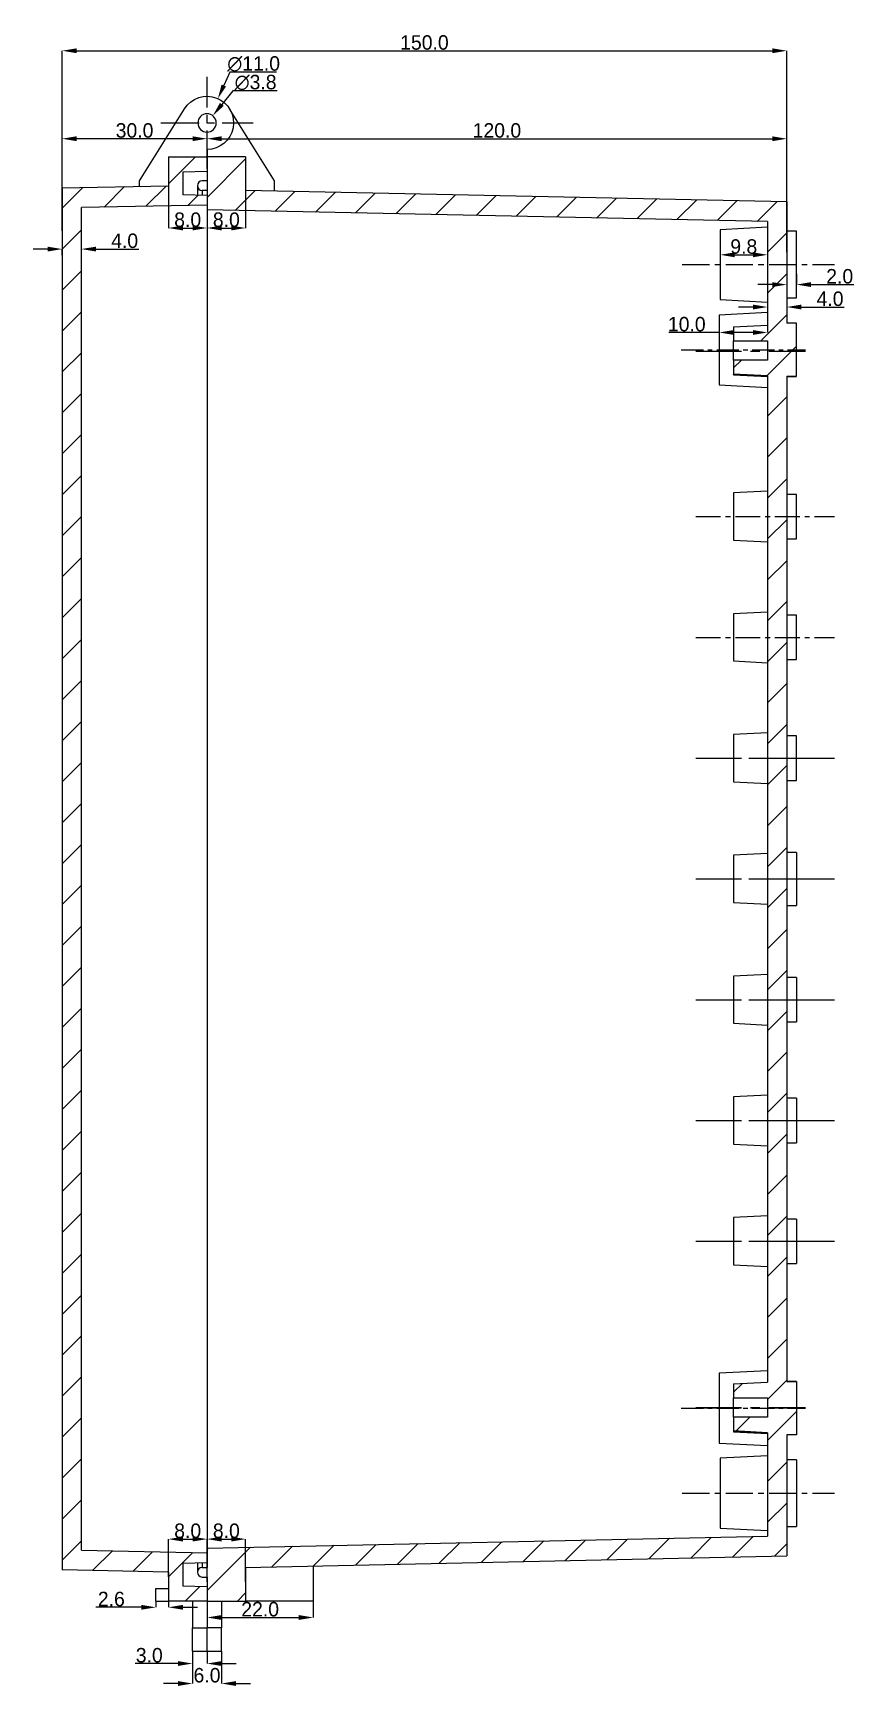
# Model space of a CAD drawing. Header units: inches. Extents: x 348 to 1252, y -64 to 650.
# Drawn here: x 1056.6 to 1226.5, y 292.1 to 634.3 of the extents above; entities that cross this region are included whole.
import ezdxf

# ---------------------------------------------------------------- set-up
doc = ezdxf.new("R2010")
doc.units = ezdxf.units.IN
doc.header["$MEASUREMENT"] = 0
doc.linetypes.add('CENTER', pattern=[2, 1.25, -0.25, 0.25, -0.25])
for name, color, linetype in [('1', 7, 'Continuous'), ('5', 7, 'Continuous'), ('尺寸线', 80, 'Continuous')]:
    doc.layers.add(name, color=color, linetype=linetype)
doc.dimstyles.get("Standard").update_dxf_attribs({"dimtxt": 3, "dimasz": 3, "dimexe": 0, "dimexo": 0, "dimgap": 0.2, "dimtad": 1, "dimtoh": 1, "dimdec": 1, "dimzin": 0, "dimdsep": 46, "dimtxsty": 'Standard', "dimcen": 0, "dimadec": 0, "dimazin": 0, "dimtfac": 1, "dimtdec": 1, "dimtofl": 0, "dimtmove": 0, "dimatfit": 3, "dimfxl": 1, "dimtolj": 1, "dimtzin": 0, "dimarcsym": 2})

# ---------------------------------------------------------------- blocks, each defined once
blk = doc.blocks.new('*D14')
at = {"layer": 'Defpoints', "color": 0}
for p in [(1093.75, 617.17), (1091.37, 614.21)]:
    blk.add_point(p, dxfattribs=at)
at = {"layer": '尺寸线', "color": 0, "lineweight": -2}
for p, q in [((1097.91, 622.34), (1095.63, 619.51)), ((1107.11, 622.34), (1097.91, 622.34))]:
    blk.add_line(p, q, dxfattribs=at)
at = {"layer": '尺寸线', "color": 0}
blk.add_solid([(1095.24, 619.83), (1096.02, 619.2), (1093.75, 617.17)], dxfattribs=at)
at = {"layer": '尺寸线', "color": 0, "insert": (1102.61, 624.04), "char_height": 3, "attachment_point": 5}
blk.add_mtext('\\A1;∅3.8', dxfattribs=at)
blk = doc.blocks.new('*D15')
at = {"layer": 'Defpoints', "color": 0}
for p in [(1094.81, 620.71), (1090.3, 610.68)]:
    blk.add_point(p, dxfattribs=at)
at = {"layer": '尺寸线', "color": 0, "lineweight": -2}
for p, q in [((1097.26, 626.19), (1096.04, 623.45)), ((1106.96, 626.19), (1097.26, 626.19))]:
    blk.add_line(p, q, dxfattribs=at)
at = {"layer": '尺寸线', "color": 0}
blk.add_solid([(1095.58, 623.65), (1096.49, 623.24), (1094.81, 620.71)], dxfattribs=at)
at = {"layer": '尺寸线', "color": 0, "insert": (1102.21, 627.89), "char_height": 3, "attachment_point": 5}
blk.add_mtext('\\A1;∅11.0', dxfattribs=at)
blk = doc.blocks.new('*D16')
at = {"layer": 'Defpoints', "color": 0}
for p in [(1212.56, 630.62), (1062.56, 593.34), (1212.56, 593.34)]:
    blk.add_point(p, dxfattribs=at)
at = {"layer": '尺寸线', "color": 0, "lineweight": -2}
for p, q in [((1062.56, 593.34), (1062.56, 630.62)), ((1065.56, 630.62), (1209.56, 630.62)), ((1212.56, 593.34), (1212.56, 630.62))]:
    blk.add_line(p, q, dxfattribs=at)
at = {"layer": '尺寸线', "color": 0}
for points in [[(1065.56, 631.12), (1065.56, 630.12), (1062.56, 630.62)], [(1209.56, 631.12), (1209.56, 630.12), (1212.56, 630.62)]]:
    blk.add_solid(points, dxfattribs=at)
at = {"layer": '尺寸线', "color": 0, "insert": (1137.56, 632.32), "char_height": 3, "attachment_point": 5}
blk.add_mtext('\\A1;150.0', dxfattribs=at)
blk = doc.blocks.new('*D17')
at = {"layer": 'Defpoints', "color": 0}
for p in [(1198.76, 589.97), (1208.56, 589.97), (1208.56, 588.38)]:
    blk.add_point(p, dxfattribs=at)
at = {"layer": '尺寸线', "color": 0, "lineweight": -2}
for p, q in [((1198.76, 589.97), (1198.76, 588.38)), ((1208.56, 589.97), (1208.56, 588.38)), ((1201.76, 588.38), (1205.56, 588.38))]:
    blk.add_line(p, q, dxfattribs=at)
at = {"layer": '尺寸线', "color": 0}
for points in [[(1201.76, 588.88), (1201.76, 587.88), (1198.76, 588.38)], [(1205.56, 588.88), (1205.56, 587.88), (1208.56, 588.38)]]:
    blk.add_solid(points, dxfattribs=at)
at = {"layer": '尺寸线', "color": 0, "insert": (1203.66, 590.08), "char_height": 3, "attachment_point": 5}
blk.add_mtext('\\A1;9.8', dxfattribs=at)
blk = doc.blocks.new('*D18')
at = {"layer": 'Defpoints', "color": 0}
for p in [(1208.56, 581.46), (1212.56, 581.46), (1212.56, 577.57)]:
    blk.add_point(p, dxfattribs=at)
at = {"layer": '尺寸线', "color": 0, "lineweight": -2}
for p, q in [((1208.56, 581.46), (1208.56, 577.57)), ((1212.56, 581.46), (1212.56, 577.57)), ((1205.56, 577.57), (1202.56, 577.57)), ((1215.56, 577.57), (1224.46, 577.57))]:
    blk.add_line(p, q, dxfattribs=at)
at = {"layer": '尺寸线', "color": 0}
for points in [[(1205.56, 578.07), (1205.56, 577.07), (1208.56, 577.57)], [(1215.56, 578.07), (1215.56, 577.07), (1212.56, 577.57)]]:
    blk.add_solid(points, dxfattribs=at)
at = {"layer": '尺寸线', "color": 0, "insert": (1221.51, 579.27), "char_height": 3, "attachment_point": 5}
blk.add_mtext('\\A1;4.0', dxfattribs=at)
blk = doc.blocks.new('*D19')
at = {"layer": 'Defpoints', "color": 0}
for p in [(1212.56, 584.44), (1214.56, 584.44), (1214.56, 582.22)]:
    blk.add_point(p, dxfattribs=at)
at = {"layer": '尺寸线', "color": 0, "lineweight": -2}
for p, q in [((1209.56, 582.22), (1206.56, 582.22)), ((1212.56, 584.44), (1212.56, 582.22)), ((1214.56, 584.44), (1214.56, 582.22)), ((1217.56, 582.22), (1226.46, 582.22))]:
    blk.add_line(p, q, dxfattribs=at)
at = {"layer": '尺寸线', "color": 0}
for points in [[(1209.56, 582.72), (1209.56, 581.72), (1212.56, 582.22)], [(1217.56, 582.72), (1217.56, 581.72), (1214.56, 582.22)]]:
    blk.add_solid(points, dxfattribs=at)
at = {"layer": '尺寸线', "color": 0, "insert": (1223.51, 583.92), "char_height": 3, "attachment_point": 5}
blk.add_mtext('\\A1;2.0', dxfattribs=at)
blk = doc.blocks.new('*D20')
at = {"layer": 'Defpoints', "color": 0}
for p in [(1198.56, 573.88), (1208.56, 573.88), (1208.56, 572.31)]:
    blk.add_point(p, dxfattribs=at)
at = {"layer": '尺寸线', "color": 0, "lineweight": -2}
for p, q in [((1198.56, 572.31), (1188.16, 572.31)), ((1198.56, 573.88), (1198.56, 572.31)), ((1205.56, 572.31), (1201.56, 572.31)), ((1208.56, 573.88), (1208.56, 572.31))]:
    blk.add_line(p, q, dxfattribs=at)
at = {"layer": '尺寸线', "color": 0}
for points in [[(1201.56, 572.81), (1201.56, 571.81), (1198.56, 572.31)], [(1205.56, 572.81), (1205.56, 571.81), (1208.56, 572.31)]]:
    blk.add_solid(points, dxfattribs=at)
at = {"layer": '尺寸线', "color": 0, "insert": (1191.86, 574.01), "char_height": 3, "attachment_point": 5}
blk.add_mtext('\\A1;10.0', dxfattribs=at)
blk = doc.blocks.new('*D21')
at = {"layer": 'Defpoints', "color": 0}
for p in [(1212.56, 612.41), (1092.56, 607.19), (1212.56, 588.93)]:
    blk.add_point(p, dxfattribs=at)
at = {"layer": '尺寸线', "color": 0, "lineweight": -2}
for p, q in [((1092.56, 607.19), (1092.56, 612.41)), ((1095.56, 612.41), (1209.56, 612.41)), ((1212.56, 588.93), (1212.56, 612.41))]:
    blk.add_line(p, q, dxfattribs=at)
at = {"layer": '尺寸线', "color": 0}
for points in [[(1095.56, 612.91), (1095.56, 611.91), (1092.56, 612.41)], [(1209.56, 612.91), (1209.56, 611.91), (1212.56, 612.41)]]:
    blk.add_solid(points, dxfattribs=at)
at = {"layer": '尺寸线', "color": 0, "insert": (1152.56, 614.11), "char_height": 3, "attachment_point": 5}
blk.add_mtext('\\A1;120.0', dxfattribs=at)
blk = doc.blocks.new('*D22')
at = {"layer": 'Defpoints', "color": 0}
for p in [(1062.56, 612.41), (1062.56, 607.19), (1092.56, 607.19)]:
    blk.add_point(p, dxfattribs=at)
at = {"layer": '尺寸线', "color": 0, "lineweight": -2}
for p, q in [((1062.56, 607.19), (1062.56, 612.41)), ((1089.56, 612.41), (1065.56, 612.41)), ((1092.56, 607.19), (1092.56, 612.41))]:
    blk.add_line(p, q, dxfattribs=at)
at = {"layer": '尺寸线', "color": 0}
for points in [[(1065.56, 612.91), (1065.56, 611.91), (1062.56, 612.41)], [(1089.56, 612.91), (1089.56, 611.91), (1092.56, 612.41)]]:
    blk.add_solid(points, dxfattribs=at)
at = {"layer": '尺寸线', "color": 0, "insert": (1077.56, 614.11), "char_height": 3, "attachment_point": 5}
blk.add_mtext('\\A1;30.0', dxfattribs=at)
blk = doc.blocks.new('*D23')
at = {"layer": 'Defpoints', "color": 0}
for p in [(1084.56, 607.59), (1092.56, 607.19), (1092.56, 593.93)]:
    blk.add_point(p, dxfattribs=at)
at = {"layer": '尺寸线', "color": 0, "lineweight": -2}
for p, q in [((1084.56, 607.59), (1084.56, 593.93)), ((1092.56, 607.19), (1092.56, 593.93)), ((1087.56, 593.93), (1089.56, 593.93))]:
    blk.add_line(p, q, dxfattribs=at)
at = {"layer": '尺寸线', "color": 0}
for points in [[(1087.56, 594.43), (1087.56, 593.43), (1084.56, 593.93)], [(1089.56, 594.43), (1089.56, 593.43), (1092.56, 593.93)]]:
    blk.add_solid(points, dxfattribs=at)
at = {"layer": '尺寸线', "color": 0, "insert": (1088.56, 595.63), "char_height": 3, "attachment_point": 5}
blk.add_mtext('\\A1;8.0', dxfattribs=at)
blk = doc.blocks.new('*D24')
at = {"layer": 'Defpoints', "color": 0}
for p in [(1092.56, 607.19), (1100.56, 607.19), (1100.56, 593.93)]:
    blk.add_point(p, dxfattribs=at)
at = {"layer": '尺寸线', "color": 0, "lineweight": -2}
for p, q in [((1092.56, 607.19), (1092.56, 593.93)), ((1100.56, 607.19), (1100.56, 593.93)), ((1095.56, 593.93), (1097.56, 593.93))]:
    blk.add_line(p, q, dxfattribs=at)
at = {"layer": '尺寸线', "color": 0}
for points in [[(1095.56, 594.43), (1095.56, 593.43), (1092.56, 593.93)], [(1097.56, 594.43), (1097.56, 593.43), (1100.56, 593.93)]]:
    blk.add_solid(points, dxfattribs=at)
at = {"layer": '尺寸线', "color": 0, "insert": (1096.56, 595.63), "char_height": 3, "attachment_point": 5}
blk.add_mtext('\\A1;8.0', dxfattribs=at)
blk = doc.blocks.new('*D35')
at = {"layer": 'Defpoints', "color": 0}
for p in [(1089.56, 299.34), (1092.56, 299.34), (1092.56, 296.78)]:
    blk.add_point(p, dxfattribs=at)
at = {"layer": '尺寸线', "color": 0, "lineweight": -2}
for p, q in [((1089.56, 299.34), (1089.56, 296.78)), ((1092.56, 299.34), (1092.56, 296.78)), ((1086.56, 296.78), (1077.66, 296.78)), ((1095.56, 296.78), (1098.56, 296.78))]:
    blk.add_line(p, q, dxfattribs=at)
at = {"layer": '尺寸线', "color": 0}
for points in [[(1086.56, 297.28), (1086.56, 296.28), (1089.56, 296.78)], [(1095.56, 297.28), (1095.56, 296.28), (1092.56, 296.78)]]:
    blk.add_solid(points, dxfattribs=at)
at = {"layer": '尺寸线', "color": 0, "insert": (1080.61, 298.48), "char_height": 3, "attachment_point": 5}
blk.add_mtext('\\A1;3.0', dxfattribs=at)
blk = doc.blocks.new('*D37')
at = {"layer": 'Defpoints', "color": 0}
for p in [(1089.56, 299.34), (1095.56, 299.34), (1095.56, 292.64)]:
    blk.add_point(p, dxfattribs=at)
at = {"layer": '尺寸线', "color": 0, "lineweight": -2}
for p, q in [((1089.56, 299.34), (1089.56, 292.64)), ((1095.56, 299.34), (1095.56, 292.64)), ((1086.56, 292.64), (1083.56, 292.64)), ((1098.56, 292.64), (1101.56, 292.64))]:
    blk.add_line(p, q, dxfattribs=at)
at = {"layer": '尺寸线', "color": 0}
for points in [[(1086.56, 293.14), (1086.56, 292.14), (1089.56, 292.64)], [(1098.56, 293.14), (1098.56, 292.14), (1095.56, 292.64)]]:
    blk.add_solid(points, dxfattribs=at)
at = {"layer": '尺寸线', "color": 0, "insert": (1092.56, 294.34), "char_height": 3, "attachment_point": 5}
blk.add_mtext('\\A1;6.0', dxfattribs=at)
blk = doc.blocks.new('*D38')
at = {"layer": 'Defpoints', "color": 0}
for p in [(1066.56, 589.57), (1062.56, 588.31), (1066.56, 588.31)]:
    blk.add_point(p, dxfattribs=at)
at = {"layer": '尺寸线', "color": 0, "lineweight": -2}
for p, q in [((1059.56, 589.57), (1056.56, 589.57)), ((1062.56, 588.31), (1062.56, 589.57)), ((1066.56, 588.31), (1066.56, 589.57)), ((1069.56, 589.57), (1078.46, 589.57))]:
    blk.add_line(p, q, dxfattribs=at)
at = {"layer": '尺寸线', "color": 0}
for points in [[(1059.56, 590.07), (1059.56, 589.07), (1062.56, 589.57)], [(1069.56, 590.07), (1069.56, 589.07), (1066.56, 589.57)]]:
    blk.add_solid(points, dxfattribs=at)
at = {"layer": '尺寸线', "color": 0, "insert": (1075.51, 591.27), "char_height": 3, "attachment_point": 5}
blk.add_mtext('\\A1;4.0', dxfattribs=at)
blk = doc.blocks.new('*D47')
at = {"layer": 'Defpoints', "color": 0}
for p in [(1081.96, 309.69), (1084.56, 309.69), (1084.56, 308.42)]:
    blk.add_point(p, dxfattribs=at)
at = {"layer": '尺寸线', "color": 0, "lineweight": -2}
for p, q in [((1078.96, 308.42), (1069.56, 308.42)), ((1081.96, 309.69), (1081.96, 308.42)), ((1084.56, 309.69), (1084.56, 308.42)), ((1087.56, 308.42), (1090.56, 308.42))]:
    blk.add_line(p, q, dxfattribs=at)
at = {"layer": '尺寸线', "color": 0}
for points in [[(1078.96, 308.92), (1078.96, 307.92), (1081.96, 308.42)], [(1087.56, 308.92), (1087.56, 307.92), (1084.56, 308.42)]]:
    blk.add_solid(points, dxfattribs=at)
at = {"layer": '尺寸线', "color": 0, "insert": (1072.76, 310.12), "char_height": 3, "attachment_point": 5}
blk.add_mtext('\\A1;2.6', dxfattribs=at)
blk = doc.blocks.new('*D48')
at = {"layer": 'Defpoints', "color": 0}
for p in [(1092.56, 322.54), (1084.56, 314.71), (1092.56, 314.69)]:
    blk.add_point(p, dxfattribs=at)
at = {"layer": '尺寸线', "color": 0, "lineweight": -2}
for p, q in [((1084.56, 314.71), (1084.56, 322.54)), ((1087.56, 322.54), (1089.56, 322.54)), ((1092.56, 314.69), (1092.56, 322.54))]:
    blk.add_line(p, q, dxfattribs=at)
at = {"layer": '尺寸线', "color": 0}
for points in [[(1087.56, 323.04), (1087.56, 322.04), (1084.56, 322.54)], [(1089.56, 323.04), (1089.56, 322.04), (1092.56, 322.54)]]:
    blk.add_solid(points, dxfattribs=at)
at = {"layer": '尺寸线', "color": 0, "insert": (1088.56, 324.24), "char_height": 3, "attachment_point": 5}
blk.add_mtext('\\A1;8.0', dxfattribs=at)
blk = doc.blocks.new('*D49')
at = {"layer": 'Defpoints', "color": 0}
for p in [(1100.56, 322.54), (1092.56, 313.7), (1100.56, 313.7)]:
    blk.add_point(p, dxfattribs=at)
at = {"layer": '尺寸线', "color": 0, "lineweight": -2}
for p, q in [((1092.56, 313.7), (1092.56, 322.54)), ((1095.56, 322.54), (1097.56, 322.54)), ((1100.56, 313.7), (1100.56, 322.54))]:
    blk.add_line(p, q, dxfattribs=at)
at = {"layer": '尺寸线', "color": 0}
for points in [[(1095.56, 323.04), (1095.56, 322.04), (1092.56, 322.54)], [(1097.56, 323.04), (1097.56, 322.04), (1100.56, 322.54)]]:
    blk.add_solid(points, dxfattribs=at)
at = {"layer": '尺寸线', "color": 0, "insert": (1096.56, 324.24), "char_height": 3, "attachment_point": 5}
blk.add_mtext('\\A1;8.0', dxfattribs=at)
blk = doc.blocks.new('*D50')
at = {"layer": 'Defpoints', "color": 0}
for p in [(1092.56, 309.69), (1114.56, 309.69), (1114.56, 306.31)]:
    blk.add_point(p, dxfattribs=at)
at = {"layer": '尺寸线', "color": 0, "lineweight": -2}
for p, q in [((1092.56, 309.69), (1092.56, 306.31)), ((1114.56, 309.69), (1114.56, 306.31)), ((1095.56, 306.31), (1111.56, 306.31))]:
    blk.add_line(p, q, dxfattribs=at)
at = {"layer": '尺寸线', "color": 0}
for points in [[(1095.56, 306.81), (1095.56, 305.81), (1092.56, 306.31)], [(1111.56, 306.81), (1111.56, 305.81), (1114.56, 306.31)]]:
    blk.add_solid(points, dxfattribs=at)
at = {"layer": '尺寸线', "color": 0, "insert": (1103.56, 308.01), "char_height": 3, "attachment_point": 5}
blk.add_mtext('\\A1;22.0', dxfattribs=at)

msp = doc.modelspace()

# ---------------------------------------------------------------- linework, layer by layer
at = {"color": 251}
for p, q in [((1084.56, 603.07), (1090.19, 608.69)), ((1092.56, 600.25), (1100.56, 608.25)), ((1062.56, 598.05), (1066.83, 602.32)), ((1071.24, 598.25), (1075.51, 602.5)), ((1079.92, 598.43), (1084.18, 602.69)), ((1088.59, 598.61), (1090.71, 600.73)), ((1098.36, 597.57), (1102.45, 601.65)), ((1106.68, 597.4), (1110.76, 601.48)), ((1114.99, 597.22), (1119.08, 601.31)), ((1123.31, 597.05), (1127.39, 601.13)), ((1131.62, 596.88), (1135.71, 600.96)), ((1139.94, 596.7), (1144.02, 600.78)), ((1148.25, 596.53), (1152.34, 600.61)), ((1156.57, 596.35), (1160.65, 600.44)), ((1164.88, 596.18), (1168.97, 600.26)), ((1173.2, 596), (1177.28, 600.09)), ((1181.51, 595.83), (1185.6, 599.91)), ((1189.83, 595.66), (1193.91, 599.74)), ((1198.14, 595.48), (1202.23, 599.56)), ((1206.46, 595.31), (1210.54, 599.39)), ((1062.56, 589.57), (1066.56, 593.56)), ((1208.56, 588.92), (1212.56, 592.92)), ((1062.56, 581.09), (1066.56, 585.08)), ((1208.56, 580.44), (1212.56, 584.44)), ((1062.56, 572.61), (1066.56, 576.6)), ((1207.18, 570.59), (1212.56, 575.96)), ((1201.56, 573.45), (1201.58, 573.47)), ((1062.56, 564.13), (1066.56, 568.12)), ((1208.42, 563.34), (1214.56, 569.47)), ((1201.56, 564.97), (1203.18, 566.59)), ((1062.56, 555.64), (1066.56, 559.64)), ((1208.56, 555), (1212.56, 558.99)), ((1062.56, 547.16), (1066.56, 551.16)), ((1208.56, 546.52), (1212.56, 550.51)), ((1062.56, 538.68), (1066.56, 542.68)), ((1208.56, 538.04), (1212.56, 542.03)), ((1062.56, 530.2), (1066.56, 534.2)), ((1208.56, 529.56), (1212.56, 533.55)), ((1062.56, 521.72), (1066.56, 525.72)), ((1208.56, 521.07), (1212.56, 525.07)), ((1062.56, 513.24), (1066.56, 517.23)), ((1208.56, 512.59), (1212.56, 516.59)), ((1062.56, 504.76), (1066.56, 508.75)), ((1208.56, 504.11), (1212.56, 508.11)), ((1062.56, 496.28), (1066.56, 500.27)), ((1208.56, 495.63), (1212.56, 499.63)), ((1062.56, 487.8), (1066.56, 491.79)), ((1208.56, 487.15), (1212.56, 491.15)), ((1062.56, 479.31), (1066.56, 483.31)), ((1208.56, 478.67), (1212.56, 482.67)), ((1062.56, 470.83), (1066.56, 474.83)), ((1208.56, 470.19), (1212.56, 474.18)), ((1062.56, 462.35), (1066.56, 466.35)), ((1208.56, 461.71), (1212.56, 465.7)), ((1062.56, 453.87), (1066.56, 457.87)), ((1208.56, 453.23), (1212.56, 457.22)), ((1062.56, 445.39), (1066.56, 449.39)), ((1208.56, 444.74), (1212.56, 448.74)), ((1062.56, 436.91), (1066.56, 440.91)), ((1208.56, 436.26), (1212.56, 440.26)), ((1062.56, 428.43), (1066.56, 432.42)), ((1208.56, 427.78), (1212.56, 431.78)), ((1062.56, 419.95), (1066.56, 423.94)), ((1208.56, 419.3), (1212.56, 423.3)), ((1062.56, 411.47), (1066.56, 415.46)), ((1208.56, 410.82), (1212.56, 414.82)), ((1062.56, 402.99), (1066.56, 406.98)), ((1208.56, 402.34), (1212.56, 406.34)), ((1062.56, 394.5), (1066.56, 398.5)), ((1208.56, 393.86), (1212.56, 397.85)), ((1062.56, 386.02), (1066.56, 390.02)), ((1208.56, 385.38), (1212.56, 389.37)), ((1062.56, 377.54), (1066.56, 381.54)), ((1208.56, 376.9), (1212.56, 380.89)), ((1062.56, 369.06), (1066.56, 373.06)), ((1208.56, 368.42), (1212.56, 372.41)), ((1062.56, 360.58), (1066.56, 364.58)), ((1208.56, 359.93), (1212.56, 363.93)), ((1062.56, 352.1), (1066.56, 356.1)), ((1201.56, 352.94), (1203.4, 354.78)), ((1208.56, 351.45), (1212.56, 355.45)), ((1062.56, 343.62), (1066.56, 347.61)), ((1201.99, 344.9), (1204.9, 347.8)), ((1208.56, 342.97), (1214.56, 348.97)), ((1062.56, 335.14), (1066.56, 339.13)), ((1208.56, 334.49), (1212.56, 338.49)), ((1062.56, 326.66), (1066.56, 330.65)), ((1208.56, 326.01), (1212.56, 330.01)), ((1062.56, 318.17), (1066.56, 322.17)), ((1140.64, 317.53), (1144.91, 321.79)), ((1149.32, 317.72), (1153.58, 321.97)), ((1157.99, 317.9), (1162.25, 322.15)), ((1166.66, 318.08), (1170.92, 322.34)), ((1175.33, 318.26), (1179.59, 322.52)), ((1184, 318.44), (1188.26, 322.7)), ((1192.67, 318.62), (1196.93, 322.88)), ((1201.34, 318.81), (1205.61, 323.06)), ((1068.89, 316.02), (1072.98, 320.1)), ((1077.21, 315.85), (1081.29, 319.93)), ((1084.56, 314.71), (1089.61, 319.76)), ((1092.56, 311.9), (1101.55, 320.88)), ((1092.56, 320.38), (1092.88, 320.7)), ((1105.96, 316.81), (1110.22, 321.06)), ((1114.63, 316.99), (1118.89, 321.25)), ((1123.3, 317.17), (1127.56, 321.43)), ((1131.97, 317.35), (1136.23, 321.61)), ((1210.02, 318.99), (1212.56, 321.53)), ((1088.03, 309.69), (1091.06, 312.73)), ((1098.84, 309.69), (1100.56, 311.41))]:
    msp.add_line(p, q, dxfattribs=at)
at = {"layer": '1', "color": 23, "linetype": 'CENTER', "ltscale": 6.35}
for p, q in [((1092.56, 606.17), (1092.56, 625.22)), ((1083.03, 615.69), (1102.08, 615.69))]:
    msp.add_line(p, q, dxfattribs=at)
at = {"layer": '1', "color": 252}
for p, q in [((1078.56, 603.69), (1087.89, 618.61)), ((1092.56, 610.19), (1092.56, 608.69)), ((1084.56, 608.69), (1092.56, 608.69)), ((1084.56, 608.69), (1084.56, 602.69)), ((1087.56, 605.59), (1092.56, 605.69)), ((1092.56, 608.69), (1092.56, 605.69)), ((1062.56, 602.23), (1084.56, 602.69)), ((1062.56, 602.23), (1062.56, 316.15)), ((1078.56, 602.57), (1078.56, 603.69)), ((1087.56, 605.59), (1087.56, 600.8)), ((1092.56, 600.69), (1087.56, 600.8)), ((1092.56, 600.69), (1092.56, 598.69)), ((1092.56, 598.69), (1066.56, 598.15)), ((1066.56, 320.24), (1066.56, 598.15)), ((1066.56, 320.24), (1092.56, 319.69)), ((1092.56, 319.69), (1092.56, 317.69)), ((1084.56, 315.69), (1062.56, 316.15)), ((1084.56, 315.69), (1084.56, 309.69)), ((1087.56, 317.59), (1092.56, 317.69)), ((1087.56, 317.59), (1087.56, 312.8)), ((1081.96, 309.69), (1081.96, 312.29)), ((1081.96, 312.29), (1084.56, 312.29)), ((1092.56, 312.69), (1087.56, 312.8)), ((1092.56, 312.69), (1092.56, 309.69)), ((1081.96, 309.69), (1084.56, 309.69)), ((1092.56, 309.69), (1084.56, 309.69)), ((1089.56, 309.69), (1089.56, 304.15)), ((1092.56, 309.69), (1092.56, 304.15)), ((1089.56, 304.15), (1092.56, 304.15)), ((1089.56, 299.34), (1089.56, 304.15)), ((1092.56, 299.34), (1092.56, 304.15)), ((1089.56, 299.34), (1092.56, 299.34))]:
    msp.add_line(p, q, dxfattribs=at)
at = {"layer": '1', "color": 23, "linetype": 'CENTER', "ltscale": 4.5}
for p, q in [((1190.91, 586.35), (1222.41, 586.35)), ((1190.91, 332.04), (1222.41, 332.04))]:
    msp.add_line(p, q, dxfattribs=at)
at = {"layer": '1', "color": 23, "linetype": 'CENTER', "ltscale": 3.671429}
for p, q in [((1190.71, 568.69), (1216.41, 568.69)), ((1190.71, 349.64), (1216.41, 349.64))]:
    msp.add_line(p, q, dxfattribs=at)
at = {"layer": '1', "color": 23, "linetype": 'CENTER', "ltscale": 7.566667}
for p, q in [((1193.71, 568.42), (1216.41, 568.42)), ((1193.71, 484.19), (1216.41, 484.19)), ((1193.71, 459.19), (1216.41, 459.19)), ((1193.71, 434.19), (1216.41, 434.19)), ((1193.71, 409.19), (1216.41, 409.19)), ((1193.71, 384.19), (1216.41, 384.19)), ((1193.71, 349.75), (1216.41, 349.75)), ((1193.71, 349.69), (1216.41, 349.69))]:
    msp.add_line(p, q, dxfattribs=at)
at = {"layer": '1', "color": 23, "linetype": 'CENTER', "ltscale": 4.1}
for p, q in [((1193.71, 534.19), (1222.41, 534.19)), ((1193.71, 509.19), (1222.41, 509.19))]:
    msp.add_line(p, q, dxfattribs=at)
at = {"layer": '1', "color": 23, "linetype": 'CENTER', "ltscale": 5.9}
for p, q in [((1204.71, 484.19), (1222.41, 484.19)), ((1204.71, 459.19), (1222.41, 459.19)), ((1204.71, 434.19), (1222.41, 434.19)), ((1204.71, 409.19), (1222.41, 409.19)), ((1204.71, 384.19), (1222.41, 384.19))]:
    msp.add_line(p, q, dxfattribs=at)
at = {"layer": '1', "color": 252, "extrusion": (0, 0, -1)}
msp.add_circle((-1092.56, 615.69), 1.9, dxfattribs=at)
msp.add_arc((-1092.56, 615.69), 5.5, 32.0443, 270, dxfattribs=at)
at = {"layer": '5', "color": 252}
for p, q in [((1106.56, 603.69), (1097.22, 618.61)), ((1092.56, 608.69), (1092.56, 603.69)), ((1100.56, 608.69), (1092.56, 608.69)), ((1100.56, 608.69), (1100.56, 601.69)), ((1090.56, 602.69), (1090.56, 600.74)), ((1092.56, 603.69), (1091.56, 603.69)), ((1106.56, 601.57), (1106.56, 603.69)), ((1092.56, 601.69), (1091.56, 601.69)), ((1091.56, 601.69), (1091.56, 600.71)), ((1092.56, 601.69), (1092.56, 597.69)), ((1212.56, 599.35), (1100.56, 601.69)), ((1212.56, 599.35), (1212.56, 574.25)), ((1208.56, 595.26), (1092.56, 597.69)), ((1092.56, 597.69), (1092.56, 320.69)), ((1208.56, 594.1), (1198.76, 593.58)), ((1198.76, 593.58), (1198.76, 586.35)), ((1208.56, 595.26), (1208.56, 573.84)), ((1214.56, 593.25), (1212.56, 593.25)), ((1214.56, 579.45), (1214.56, 593.25)), ((1198.76, 586.35), (1198.76, 579.11)), ((1198.76, 579.11), (1208.56, 578.6)), ((1212.56, 579.45), (1214.56, 579.45)), ((1208.56, 576.44), (1198.56, 575.92)), ((1198.56, 575.92), (1198.56, 568.69)), ((1201.56, 573.47), (1208.56, 573.84)), ((1201.56, 573.47), (1201.56, 570.59)), ((1214.56, 574.25), (1212.56, 574.25)), ((1214.56, 563.25), (1214.56, 574.25)), ((1198.56, 568.69), (1198.56, 561.47)), ((1201.56, 570.59), (1208.56, 570.59)), ((1201.56, 566.59), (1201.56, 570.59)), ((1208.56, 570.59), (1208.56, 566.59)), ((1208.56, 566.59), (1201.56, 566.59)), ((1201.56, 566.59), (1201.56, 563.7)), ((1198.56, 561.47), (1208.56, 560.94)), ((1208.56, 563.34), (1201.56, 563.7)), ((1201.56, 563.65), (1208.56, 563.28)), ((1201.56, 563.6), (1208.56, 563.23)), ((1201.56, 563.54), (1201.56, 563.6)), ((1201.56, 563.54), (1208.56, 563.17)), ((1208.56, 563.34), (1208.56, 355.05)), ((1212.56, 563.25), (1214.56, 563.25)), ((1212.56, 563.25), (1212.56, 355.14)), ((1212.56, 563.19), (1214.56, 563.19)), ((1208.56, 539.44), (1201.56, 539.08)), ((1201.56, 539.08), (1201.56, 534.19)), ((1214.56, 538.79), (1212.56, 538.79)), ((1214.56, 529.59), (1214.56, 538.79)), ((1201.56, 534.19), (1201.56, 529.31)), ((1201.56, 529.31), (1208.56, 528.94)), ((1212.56, 529.59), (1214.56, 529.59)), ((1208.56, 514.44), (1201.56, 514.08)), ((1201.56, 514.08), (1201.56, 509.19)), ((1214.56, 513.79), (1212.56, 513.79)), ((1214.56, 504.59), (1214.56, 513.79)), ((1201.56, 509.19), (1201.56, 504.31)), ((1201.56, 504.31), (1208.56, 503.94)), ((1212.56, 504.59), (1214.56, 504.59)), ((1208.56, 489.44), (1201.56, 489.08)), ((1201.56, 489.08), (1201.56, 484.19)), ((1214.56, 488.79), (1212.56, 488.79)), ((1214.56, 479.59), (1214.56, 488.79)), ((1201.56, 484.19), (1201.56, 479.31)), ((1201.56, 479.31), (1208.56, 478.94)), ((1212.56, 479.59), (1214.56, 479.59)), ((1208.56, 464.44), (1201.56, 464.08)), ((1201.56, 464.08), (1201.56, 459.19)), ((1214.56, 464.69), (1212.56, 464.69)), ((1214.56, 464.69), (1214.56, 459.19)), ((1201.56, 459.19), (1201.56, 454.31)), ((1214.56, 459.19), (1214.56, 453.69)), ((1201.56, 454.31), (1208.56, 453.94)), ((1212.56, 453.69), (1214.56, 453.69)), ((1208.56, 439.44), (1201.56, 439.08)), ((1201.56, 439.08), (1201.56, 434.19)), ((1214.56, 438.79), (1212.56, 438.79)), ((1214.56, 438.79), (1214.56, 429.59)), ((1201.56, 434.19), (1201.56, 429.31)), ((1201.56, 429.31), (1208.56, 428.94)), ((1212.56, 429.59), (1214.56, 429.59)), ((1208.56, 414.44), (1201.56, 414.08)), ((1201.56, 414.08), (1201.56, 409.19)), ((1214.56, 413.79), (1212.56, 413.79)), ((1214.56, 413.79), (1214.56, 404.59)), ((1201.56, 409.19), (1201.56, 404.31)), ((1201.56, 404.31), (1208.56, 403.94)), ((1212.56, 404.59), (1214.56, 404.59)), ((1208.56, 389.44), (1201.56, 389.08)), ((1201.56, 389.08), (1201.56, 384.19)), ((1214.56, 388.79), (1212.56, 388.79)), ((1214.56, 388.79), (1214.56, 379.59)), ((1201.56, 384.19), (1201.56, 379.31)), ((1201.56, 379.31), (1208.56, 378.94)), ((1212.56, 379.59), (1214.56, 379.59)), ((1208.56, 357.39), (1198.56, 356.87)), ((1198.56, 356.87), (1198.56, 342.41)), ((1201.56, 354.68), (1208.56, 355.05)), ((1201.56, 354.68), (1201.56, 351.8)), ((1214.56, 355.19), (1212.56, 355.19)), ((1212.56, 355.14), (1214.56, 355.14)), ((1214.56, 355.14), (1214.56, 344.14)), ((1201.56, 351.8), (1208.56, 351.8)), ((1201.56, 347.8), (1201.56, 351.8)), ((1208.56, 351.8), (1208.56, 347.8)), ((1208.56, 347.8), (1201.56, 347.8)), ((1201.56, 347.8), (1201.56, 344.92)), ((1198.56, 342.41), (1208.56, 341.89)), ((1201.56, 344.92), (1201.56, 344.86)), ((1208.56, 344.55), (1201.56, 344.92)), ((1201.56, 344.86), (1208.56, 344.5)), ((1201.56, 344.86), (1201.56, 344.81)), ((1201.56, 344.81), (1208.56, 344.44)), ((1201.56, 344.81), (1201.56, 344.76)), ((1201.56, 344.76), (1208.56, 344.39)), ((1208.56, 344.55), (1208.56, 323.12)), ((1214.56, 344.14), (1212.56, 344.14)), ((1212.56, 344.14), (1212.56, 319.04)), ((1208.56, 339.79), (1198.76, 339.28)), ((1198.76, 339.28), (1198.76, 324.8)), ((1214.56, 338.94), (1212.56, 338.94)), ((1214.56, 338.94), (1214.56, 325.14)), ((1212.56, 325.14), (1214.56, 325.14)), ((1092.56, 320.69), (1208.56, 323.12)), ((1198.76, 324.8), (1208.56, 324.29)), ((1092.56, 320.69), (1092.56, 316.69)), ((1100.56, 316.69), (1212.56, 319.04)), ((1090.56, 317.65), (1090.56, 315.69)), ((1091.56, 317.67), (1091.56, 316.69)), ((1091.56, 316.69), (1092.56, 316.69)), ((1100.56, 316.69), (1100.56, 309.69)), ((1114.56, 316.99), (1114.56, 309.69)), ((1091.56, 314.69), (1092.56, 314.69)), ((1092.56, 314.69), (1092.56, 309.69)), ((1092.56, 309.69), (1092.56, 304.15)), ((1092.56, 309.69), (1100.56, 309.69)), ((1095.56, 309.69), (1095.56, 304.15)), ((1114.56, 309.69), (1100.56, 309.69)), ((1095.56, 304.15), (1092.56, 304.15)), ((1092.56, 299.34), (1092.56, 304.15)), ((1095.56, 299.34), (1095.56, 304.15)), ((1092.56, 299.34), (1095.56, 299.34))]:
    msp.add_line(p, q, dxfattribs=at)
for centre in [(1091.56, 602.69), (1091.56, 315.69)]:
    msp.add_arc(centre, 1, 90, 270, dxfattribs=at)

# ---------------------------------------------------------------- dimensions: what is measured, and where the dimension line sits
at = {"layer": '尺寸线'}
for base, p1, p2, picture, middle in [((1212.56, 630.62), (1062.56, 593.34), (1212.56, 593.34), '*D16', (1137.56, 632.32)), ((1062.56, 612.41), (1092.56, 607.19), (1062.56, 607.19), '*D22', (1077.56, 614.11)), ((1212.56, 612.41), (1092.56, 607.19), (1212.56, 588.93), '*D21', (1152.56, 614.11)), ((1092.56, 593.93), (1084.56, 607.59), (1092.56, 607.19), '*D23', (1088.56, 595.63)), ((1100.56, 593.93), (1092.56, 607.19), (1100.56, 607.19), '*D24', (1096.56, 595.63)), ((1066.56, 589.57), (1062.56, 588.31), (1066.56, 588.31), '*D38', (1075.51, 591.27)), ((1208.56, 588.38), (1198.76, 589.97), (1208.56, 589.97), '*D17', (1203.66, 590.08)), ((1214.56, 582.22), (1212.56, 584.44), (1214.56, 584.44), '*D19', (1223.51, 583.92)), ((1212.56, 577.57), (1208.56, 581.46), (1212.56, 581.46), '*D18', (1221.51, 579.27)), ((1092.56, 322.54), (1084.56, 314.71), (1092.56, 314.69), '*D48', (1088.56, 324.24)), ((1100.56, 322.54), (1092.56, 313.7), (1100.56, 313.7), '*D49', (1096.56, 324.24)), ((1114.56, 306.31), (1092.56, 309.69), (1114.56, 309.69), '*D50', (1103.56, 308.01)), ((1095.56, 292.64), (1089.56, 299.34), (1095.56, 299.34), '*D37', (1092.56, 294.34))]:
    dim = msp.add_linear_dim(base=base, p1=p1, p2=p2, dimstyle='Standard', dxfattribs=at)
    dim.commit()
    dim.dimension.update_dxf_attribs({"geometry": picture, "text_midpoint": middle})
dim = msp.add_diameter_dim_2p(p1=(1090.3, 610.68), p2=(1094.81, 620.71), dimstyle='Standard', dxfattribs=at)
dim.commit()
dim.dimension.update_dxf_attribs({"geometry": '*D15', "text_midpoint": (1102.21, 626.19)})
dim = msp.add_diameter_dim_2p(p1=(1091.37, 614.21), p2=(1093.75, 617.17), dimstyle='Standard', dxfattribs=at)
dim.commit()
dim.dimension.update_dxf_attribs({"geometry": '*D14', "text_midpoint": (1102.61, 622.34), "dimtype": 163})
for base, p1, p2, picture, middle in [((1208.56, 572.31), (1198.56, 573.88), (1208.56, 573.88), '*D20', (1191.86, 572.31)), ((1084.56, 308.42), (1081.96, 309.69), (1084.56, 309.69), '*D47', (1072.76, 308.42)), ((1092.56, 296.78), (1089.56, 299.34), (1092.56, 299.34), '*D35', (1080.61, 296.78))]:
    dim = msp.add_linear_dim(base=base, p1=p1, p2=p2, dimstyle='Standard', dxfattribs=at)
    dim.commit()
    dim.dimension.update_dxf_attribs({"geometry": picture, "text_midpoint": middle, "dimtype": 160})

doc.saveas('drawing.dxf')
